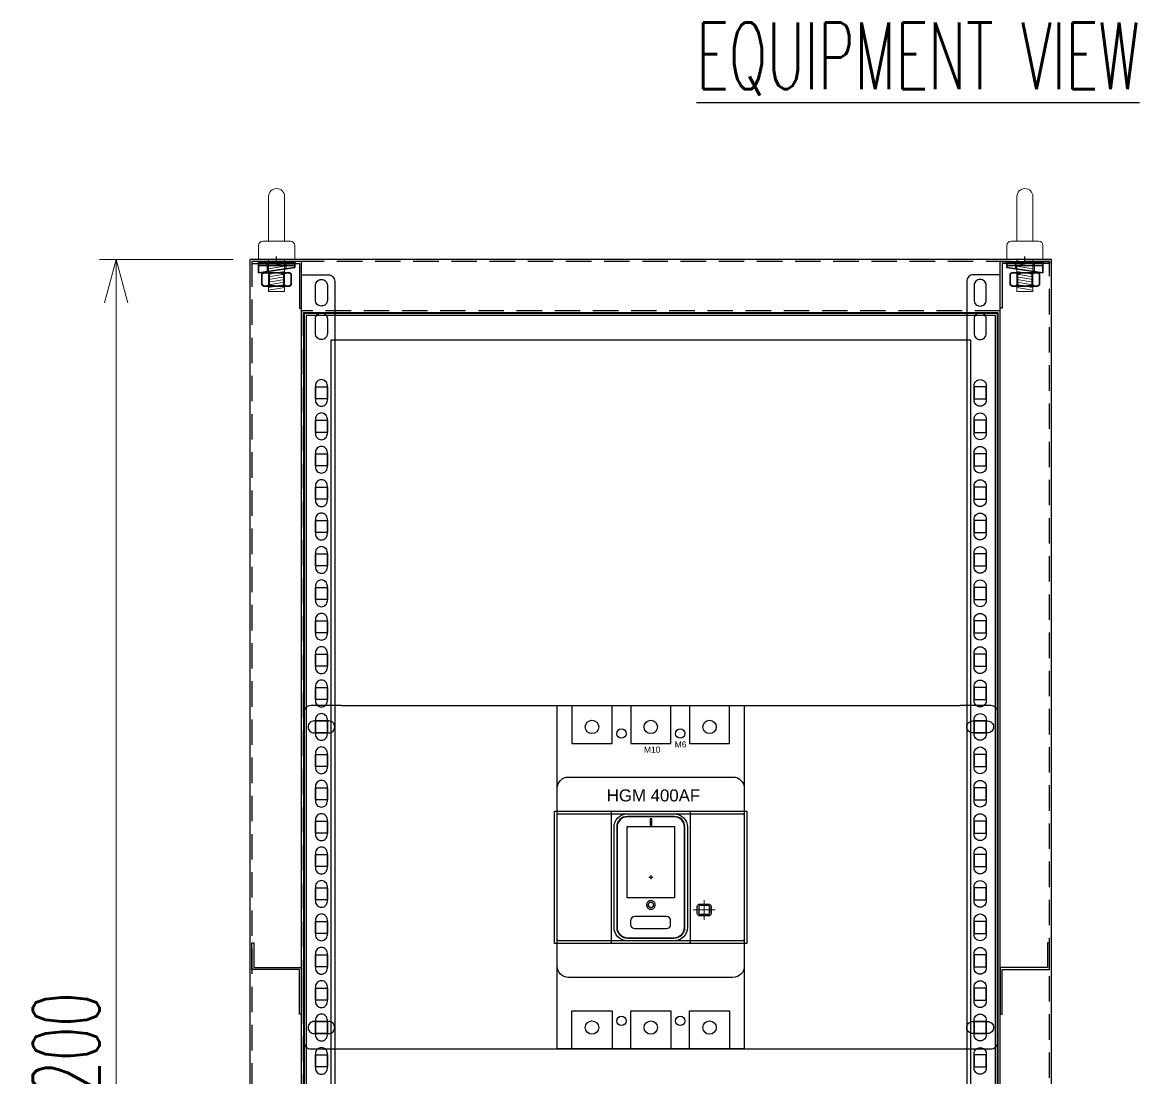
# Model space of a CAD drawing. Header units: millimetres. Extents: x 44190 to 77260, y -67199 to -50358.
# Drawn here: x 56812 to 57648, y -63907 to -63117 of the extents above; entities that cross this region are included whole.
import ezdxf

# ---------------------------------------------------------------- set-up
doc = ezdxf.new("R2010")
doc.units = ezdxf.units.MM
doc.header["$LTSCALE"] = 3
for name, pattern in [('ACAD_ISO04W100', [30, 24, -3, 0, -3]), ('AM_ISO08W050', [18, 12, -1.5, 3, -1.5]), ('AM_ISO08W050x2', [9, 6, -0.75, 1.5, -0.75]), ('CACHE2', [4.7625, 3.175, -1.5875]), ('HIDDEN', [9.525, 6.35, -3.175])]:
    doc.linetypes.add(name, pattern=pattern)
for name, color, linetype in [('1', 3, 'Continuous'), ('@.HIDDEN', 8, 'HIDDEN'), ('@.VISIBLE', 7, 'Continuous'), ('centerline', 6, 'ACAD_ISO04W100'), ('dim', 7, 'Continuous'), ('equipments', 2, 'Continuous')]:
    doc.layers.add(name, color=color, linetype=linetype)
for name, color, linetype, lineweight in [('AM_07_중심선', 1, 'AM_ISO08W050', 18), ('FORT', 2, 'Continuous', 35), ('POINTILLE', 8, 'CACHE2', 25)]:
    doc.layers.add(name, color=color, linetype=linetype, lineweight=lineweight)
doc.styles.add('Ann_w01', font='romans.shx', dxfattribs={"width": 0.6, "bigfont": 'chineset.shx'})
doc.styles.add('KT10', font='arial.ttf', dxfattribs={"height": 10})
doc.dimstyles.new('Dim 01_SC25', dxfattribs={"dimscale": 25, "dimtxt": 2, "dimasz": 1.3, "dimexe": 0.5, "dimexo": 0.5, "dimgap": 0.5, "dimtad": 1, "dimdec": 1, "dimzin": 12, "dimdsep": 46, "dimtxsty": 'Ann_w01', "dimblk": 'OPEN30', "dimcen": 1.5, "dimclrd": 6, "dimclre": 6, "dimclrt": 3, "dimadec": 1, "dimazin": 3, "dimtm": 1e-09, "dimtfac": 1, "dimtdec": 1, "dimtmove": 0, "dimatfit": 3, "dimldrblk": 'OPEN30', "dimfxl": 1, "dimtolj": 1, "dimlwd": 20, "dimlwe": 20, "dimarcsym": 0})

# ---------------------------------------------------------------- blocks, each defined once
blk = doc.blocks.new('_Open30')
at = {"color": 0, "linetype": 'ByBlock', "lineweight": -2}
for p, q in [((-1, 0.268), (0, 0)), ((0, 0), (-1, -0.268)), ((0, 0), (-1, 0))]:
    blk.add_line(p, q, dxfattribs=at)
blk = doc.blocks.new('*D306')
at = {"layer": 'Defpoints', "color": 0, "transparency": 16777216}
for p in [(56882.03, -63294.81), (56982.03, -63294.81), (56982.03, -64494.81)]:
    blk.add_point(p, dxfattribs=at)
at = {"layer": 'dim', "color": 6, "lineweight": 20, "transparency": 16777216}
for p, q in [((56969.53, -63294.81), (56869.53, -63294.81)), ((56882.03, -64462.31), (56882.03, -63327.31)), ((56969.53, -64494.81), (56869.53, -64494.81))]:
    blk.add_line(p, q, dxfattribs=at)
at = {"layer": 'dim', "color": 6, "lineweight": 20, "transparency": 16777216, "xscale": 32.5, "yscale": 32.5, "zscale": 32.5}
for p, rotation in [((56882.03, -63294.81), 90), ((56882.03, -64494.81), 270)]:
    blk.add_blockref('_Open30', p, dxfattribs=dict(at, rotation=rotation))
at = {"layer": 'dim', "color": 3, "transparency": 16777216, "insert": (56844.53, -63894.81), "char_height": 50, "attachment_point": 5, "rotation": 90, "style": 'Ann_w01'}
blk.add_mtext('\\A1;1200', dxfattribs=at)
blk = doc.blocks.new('HM12_COTE')
at = {"layer": 'FORT'}
for p, q in [((-10.97, 9.15), (-9.5, 10)), ((-10.97, 0.85), (-10.97, 9.15)), ((9.5, 10), (-9.5, 10)), ((-5.48, 0.85), (-5.48, 9.15)), ((5.48, 0.85), (5.48, 9.15)), ((10.97, 9.15), (9.5, 10)), ((10.97, 0.85), (10.97, 9.15)), ((-9.5, 0), (-10.97, 0.85)), ((-9.5, 0), (9.5, 0)), ((9.5, 0), (10.97, 0.85))]:
    blk.add_line(p, q, dxfattribs=at)
for centre, radius, start, end in [((-8.23, 5.14), 4.86, 55.61585, 124.38415), ((0, -8.15), 18.15, 72.4121, 107.5879), ((8.23, 5.14), 4.86, 55.61585, 124.38415), ((-8.23, 4.86), 4.86, 235.61585, 304.38415), ((0, 18.15), 18.15, 252.4121, 287.5879), ((8.23, 4.86), 4.86, 235.61585, 304.38415)]:
    blk.add_arc(centre, radius, start, end, dxfattribs=at)
blk = doc.blocks.new('CALE_M12_IPN')
at = {"layer": 'FORT'}
for p, q in [((-13.5, 3.61), (13.5, 3.61)), ((-13.5, -1.89), (-13.5, 3.61)), ((13.5, 1.89), (-13.5, -1.89)), ((13.5, 3.61), (13.5, 1.89))]:
    blk.add_line(p, q, dxfattribs=at)
at = {"layer": 'POINTILLE'}
for p, q in [((-7, 3.61), (-7, -0.98)), ((7, 3.61), (7, 0.98))]:
    blk.add_line(p, q, dxfattribs=at)
blk = doc.blocks.new('RONDELLE_M12')
at = {"layer": 'FORT'}
blk.add_lwpolyline([(-13.5, 2.5), (-13.5, 0), (13.5, 0), (13.5, 2.5)], close=True, dxfattribs=at)
at = {"layer": 'POINTILLE'}
for p, q in [((-7, 0), (-7, 2.5)), ((7, 0), (7, 2.5))]:
    blk.add_line(p, q, dxfattribs=at)
blk = doc.blocks.new('Lifting Front')
at = {"layer": 'centerline'}
blk.add_line((0, -2), (0, 2), dxfattribs=at)
at = {"layer": 'equipments', "lineweight": 0}
for p, q in [((-6, 47), (-6, 13.5)), ((6, 47), (6, 13.5)), ((-13.5, 0), (-13.5, 10.33)), ((-10.33, 13.5), (10.33, 13.5)), ((13.5, 0), (13.5, 10.33)), ((13.5, 0), (-13.5, 0)), ((-6, 0), (-6, -24)), ((6, 0), (-6, 0)), ((6, 0), (6, -24)), ((6, -24), (-6, -24))]:
    blk.add_line(p, q, dxfattribs=at)
at = {"layer": 'equipments', "color": 8, "lineweight": 0}
for p, q in [((6, -1), (-6, -3)), ((6, -3), (-6, -5)), ((6, -5), (-6, -7)), ((6, -7), (-6, -9)), ((6, -9), (-6, -11)), ((6, -11), (-6, -13)), ((6, -13), (-6, -15)), ((6, -15), (-6, -17)), ((6, -17), (-6, -19)), ((6, -19), (-6, -21)), ((6, -21), (-6, -23))]:
    blk.add_line(p, q, dxfattribs=at)
at = {"layer": 'equipments', "lineweight": 0}
for centre, radius, start, end in [((0, 47), 6, 0, 180), ((-10.33, 10.33), 3.17, 90, 180), ((10.33, 10.33), 3.17, 0, 90)]:
    blk.add_arc(centre, radius, start, end, dxfattribs=at)
for name, p in [('RONDELLE_M12', (0, -4.5)), ('CALE_M12_IPN', (0, -8.11)), ('HM12_COTE', (0, -20))]:
    blk.add_blockref(name, p)
blk = doc.blocks.new('*U88')
at = {"color": 7}
for p, q in [((-3.04, 248.19), (-4.34, 248.19)), ((-4.34, 248.19), (-4.34, 243.4)), ((-4.34, 243.4), (-3.04, 243.4)), ((-3.04, 243.4), (-3.04, 248.19))]:
    blk.add_line(p, q, dxfattribs=at)
for points in [[(-73.81, 332.96), (66.19, 332.96), (66.19, 75.96), (-73.81, 75.96)], [(-21.56, 242.46), (13.94, 242.46), (13.94, 188.96), (-21.56, 188.96)]]:
    blk.add_lwpolyline(points, close=True, dxfattribs=at)
at = {"color": 1}
for points in [[(-75.81, 253.96), (68.19, 253.96), (68.19, 154.96), (-75.81, 154.96)], [(-33.31, 253.96), (25.69, 253.96), (25.69, 154.96), (-33.31, 154.96)]]:
    blk.add_lwpolyline(points, close=True, dxfattribs=at)
at = {"color": 3}
for centre in [(-25.81, 311.96), (18.19, 311.96), (-25.81, 96.96), (18.19, 96.96)]:
    blk.add_circle(centre, 3.5, dxfattribs=at)
at = {"color": 7}
for points in [[(-3.04, 248.19), (-3.47, 248.19), (-3.9, 248.19), (-4.34, 248.19)], [(-3.04, 243.4), (-3.04, 245.17), (-3.04, 246.41), (-3.04, 248.19)], [(-1.83, 183.21), (-2.07, 182.4), (-2.82, 181.8), (-3.7, 181.8)]]:
    blk.add_open_spline(points, degree=3, dxfattribs=at)
for points, knots in [([(-6.95, 183.75), (-6.95, 184.12), (-6.89, 184.49), (-6.65, 185.17), (-6.47, 185.5), (-6.02, 186.07), (-5.74, 186.31), (-5.12, 186.7), (-4.77, 186.85), (-4.07, 187.01), (-3.69, 187.02), (-2.97, 186.94), (-2.61, 186.84), (-1.95, 186.52), (-1.65, 186.3), (-1.14, 185.79), (-0.92, 185.48), (-0.61, 184.82), (-0.51, 184.46), (-0.43, 183.74), (-0.46, 183.37), (-0.62, 182.66), (-0.77, 182.31), (-1.16, 181.7), (-1.41, 181.42), (-1.98, 180.97), (-2.31, 180.79), (-3, 180.56), (-3.37, 180.5), (-4.1, 180.51), (-4.47, 180.57), (-5.15, 180.82), (-5.48, 181.01), (-6.04, 181.47), (-6.29, 181.75), (-6.67, 182.37), (-6.81, 182.72), (-6.93, 183.3), (-6.95, 183.53), (-6.95, 183.75)], [0, 0, 0, 0, 0.053605, 0.053605, 0.107224, 0.107224, 0.160801, 0.160801, 0.214785, 0.214785, 0.268161, 0.268161, 0.322233, 0.322233, 0.375639, 0.375639, 0.429487, 0.429487, 0.483332, 0.483332, 0.536674, 0.536674, 0.590715, 0.590715, 0.644093, 0.644093, 0.698088, 0.698088, 0.751706, 0.751706, 0.805461, 0.805461, 0.859106, 0.859106, 0.912706, 0.912706, 0.966694, 0.966694, 1, 1, 1, 1]), ([(-3.7, 185.7), (-3.57, 185.7), (-3.43, 185.69), (-3.08, 185.62), (-2.87, 185.53), (-2.5, 185.3), (-2.33, 185.15), (-2.05, 184.82), (-1.94, 184.62), (-1.8, 184.21), (-1.76, 183.99), (-1.75, 183.56), (-1.79, 183.34), (-1.93, 182.92), (-2.04, 182.72), (-2.31, 182.38), (-2.47, 182.23), (-2.84, 181.99), (-3.05, 181.91), (-3.47, 181.81), (-3.69, 181.79), (-4.13, 181.84), (-4.34, 181.9), (-4.74, 182.09), (-4.92, 182.22), (-5.23, 182.53), (-5.36, 182.71), (-5.55, 183.1), (-5.62, 183.31), (-5.67, 183.75), (-5.65, 183.97), (-5.56, 184.4), (-5.47, 184.61), (-5.24, 184.98), (-5.09, 185.14), (-4.75, 185.42), (-4.55, 185.52), (-4.14, 185.67), (-3.92, 185.7), (-3.7, 185.7)], [0, 0, 0, 0, 0.033307, 0.033307, 0.087455, 0.087455, 0.141133, 0.141133, 0.194646, 0.194646, 0.248231, 0.248231, 0.301906, 0.301906, 0.35605, 0.35605, 0.409487, 0.409487, 0.463375, 0.463375, 0.516652, 0.516652, 0.570611, 0.570611, 0.62456, 0.62456, 0.677895, 0.677895, 0.7318, 0.7318, 0.785225, 0.785225, 0.839357, 0.839357, 0.892985, 0.892985, 0.946493, 0.946493, 1, 1, 1, 1]), ([(-3.7, 181.8), (-4.78, 181.8), (-5.65, 182.68), (-5.65, 183.95), (-5.63, 184.13), (-5.57, 184.3)], [0, 0, 0, 0, 0.849257, 0.849257, 1, 1, 1, 1])]:
    blk.add_open_spline(points, degree=3, knots=knots, dxfattribs=at)
at = {"layer": '1', "color": 7, "linetype": 'Continuous'}
for p, q in [((-65.31, 279.46), (57.69, 279.46)), ((66.19, 270.96), (66.19, 137.96)), ((-72.81, 251.96), (-30.69, 251.96)), ((-21.31, 251.96), (13.69, 251.96)), ((23.08, 251.96), (65.19, 251.96)), ((-29.06, 243.94), (-29.06, 167.01)), ((13.69, 249.96), (-21.31, 249.96)), ((13.64, 249.71), (-21.26, 249.71)), ((-31.31, 166.96), (-31.31, 241.96)), ((-29.31, 241.96), (-29.31, 166.96)), ((-21.56, 188.96), (-21.56, 242.46)), ((13.94, 242.46), (13.94, 188.96)), ((21.44, 167.01), (21.44, 241.91)), ((21.69, 166.96), (21.69, 241.96)), ((23.69, 241.96), (23.69, 166.96)), ((32.94, 184.41), (39.44, 184.41)), ((30.99, 177.46), (30.99, 182.46)), ((32.19, 182.46), (32.19, 177.46)), ((32.19, 177.46), (32.19, 178.01)), ((39.44, 183.21), (32.94, 183.21)), ((32.94, 176.71), (39.44, 176.71)), ((40.19, 182.46), (40.19, 177.46)), ((40.19, 177.46), (40.19, 182.46)), ((41.39, 182.46), (41.39, 177.46)), ((39.44, 175.51), (32.94, 175.51)), ((-21.31, 158.96), (13.69, 158.96)), ((-21.26, 159.21), (13.64, 159.21)), ((-30.69, 156.96), (-72.81, 156.96)), ((13.69, 156.96), (-21.31, 156.96)), ((65.19, 156.96), (23.08, 156.96)), ((57.69, 129.46), (-65.31, 129.46))]:
    blk.add_line(p, q, dxfattribs=at)
at = {"layer": '1', "color": 1, "linetype": 'Continuous'}
for points in [[(-62.81, 332.96), (-62.81, 304.46), (-32.81, 304.46), (-32.81, 332.96)], [(-18.81, 332.96), (-18.81, 304.46), (11.19, 304.46), (11.19, 332.96)], [(25.19, 332.96), (25.19, 304.46), (55.19, 304.46), (55.19, 332.96)], [(-62.81, 75.96), (-62.81, 104.46), (-32.81, 104.46), (-32.81, 75.96)], [(-18.81, 75.96), (-18.81, 104.46), (11.19, 104.46), (11.19, 75.96)], [(25.19, 75.96), (25.19, 104.46), (55.19, 104.46), (55.19, 75.96)]]:
    blk.add_lwpolyline(points, dxfattribs=at)
for centre in [(-47.81, 316.96), (-3.81, 316.96), (40.19, 316.96), (-47.81, 91.96), (-3.81, 91.96), (40.19, 91.96)]:
    blk.add_circle(centre, 5, dxfattribs=at)
at = {"layer": '1', "color": 7, "linetype": 'Continuous', "extrusion": (0, 0, -1)}
for centre, radius, start, end in [((65.31, 270.96), 8.5, 0, 90), ((-57.69, 270.96), 8.5, 90, 180), ((72.81, 250.96), 1, 0, 90), ((21.31, 241.96), 10, 0, 90), ((-13.69, 241.96), 10, 90, 180), ((-32.94, 182.46), 1.95, 0, 90), ((-39.44, 182.46), 1.95, 90, 180), ((-32.94, 177.46), 1.95, 270, 0), ((-39.44, 177.46), 1.95, 180, 270), ((21.31, 166.96), 10, 270, 0), ((-13.69, 166.96), 10, 180, 270), ((72.81, 157.96), 1, 270, 0), ((65.31, 137.96), 8.5, 270, 0), ((-57.69, 137.96), 8.5, 180, 270)]:
    blk.add_arc(centre, radius, start, end, dxfattribs=at)
at = {"layer": '1', "color": 7, "linetype": 'Continuous'}
for centre, radius, start, end in [((65.19, 250.96), 1, 0, 90), ((-21.31, 241.96), 8, 90, 180), ((-21.26, 241.91), 7.8, 90, 180), ((13.64, 241.91), 7.8, 0, 90), ((13.69, 241.96), 8, 0, 90), ((32.94, 182.46), 0.75, 90, 180), ((32.94, 177.46), 0.75, 180, 270), ((39.44, 182.46), 0.75, 0, 90), ((39.44, 177.46), 0.75, 270, 0), ((-21.31, 166.96), 8, 180, 270), ((-21.26, 167.01), 7.8, 180, 270), ((13.64, 167.01), 7.8, 270, 0), ((13.69, 166.96), 8, 270, 0), ((65.19, 157.96), 1, 270, 0)]:
    blk.add_arc(centre, radius, start, end, dxfattribs=at)
at = {"layer": '1', "color": 7, "linetype": 'Continuous', "extrusion": (0, 0, -1)}
for centre, major_axis, start_param, end_param in [((-21.26, 166.2), (0, -10.18), 1.418429, 1.570796), ((13.64, 166.2), (0, 10.18), 1.570796, 1.723164)]:
    blk.add_ellipse(centre, major_axis=major_axis, ratio=0.766044, start_param=start_param, end_param=end_param, dxfattribs=at)
at = {"layer": '1', "color": 7, "linetype": 'Continuous'}
for points in [[(-30.69, 251.96), (-28.93, 251.96), (-27.25, 251.96), (-24.17, 251.96), (-22.74, 251.96), (-21.31, 251.96)], [(13.69, 251.96), (15.13, 251.96), (16.56, 251.96), (19.64, 251.96), (21.32, 251.96), (23.08, 251.96)], [(-21.31, 156.96), (-22.74, 156.96), (-24.17, 156.96), (-27.25, 156.96), (-28.93, 156.96), (-30.69, 156.96)], [(23.08, 156.96), (21.32, 156.96), (19.64, 156.96), (16.56, 156.96), (15.13, 156.96), (13.69, 156.96)]]:
    blk.add_open_spline(points, degree=3, knots=[0, 0, 0, 0, 0.5, 0.5, 1, 1, 1, 1], dxfattribs=at)
for points in [[(-15.93, 175), (-17.58, 175), (-18.93, 173.66), (-18.93, 172)], [(-18.93, 172), (-18.93, 172), (-18.93, 171.91), (-18.93, 171.78)], [(-18.93, 171.78), (-18.93, 171.08), (-18.93, 169), (-18.93, 169)], [(-18.93, 169), (-18.93, 167.34), (-17.58, 166), (-15.93, 166)], [(8.07, 175), (8.07, 175), (-15.93, 175), (-15.93, 175)], [(11.07, 172), (11.07, 173.66), (9.73, 175), (8.07, 175)], [(8.07, 166), (9.73, 166), (11.07, 167.34), (11.07, 169)], [(11.07, 169), (11.07, 169), (11.07, 172), (11.07, 172)], [(-15.93, 166), (-15.93, 166), (8.07, 166), (8.07, 166)]]:
    blk.add_open_spline(points, degree=3, dxfattribs=at)
at = {"layer": 'AM_07_중심선', "color": 7, "linetype": 'AM_ISO08W050x2', "ltscale": 5}
for p, q in [((36.19, 187.41), (36.19, 172.51)), ((27.99, 179.96), (44.39, 179.96))]:
    blk.add_line(p, q, dxfattribs=at)
at = {"color": 251, "true_color": 0x636466, "char_height": 4.5, "attachment_point": 1, "style": 'KT10'}
for s, insert in [('M10', (-8.88, 302.16)), ('M6', (14.16, 306.15))]:
    blk.add_mtext_dynamic_manual_height_columns(s, width=48.0817, gutter_width=57.5, heights=[0], dxfattribs=dict(at, insert=insert))
at = {"color": 7, "insert": (-36.74, 270.23), "char_height": 9, "attachment_point": 1, "style": 'KT10'}
blk.add_mtext_dynamic_manual_height_columns('HGM 400AF', width=69.3826, gutter_width=115, heights=[0], dxfattribs=at)
blk = doc.blocks.new('Oval 20x9')
at = {"layer": '@.VISIBLE', "color": 2}
blk.add_lwpolyline([(-5.5, -4.5), (5.5, -4.5, 0.414214), (10, 0), (10, 0, 0.414214), (5.5, 4.5), (-5.5, 4.5, 0.414214), (-10, 0), (-10, 0, 0.414214)], format="xyb", close=True, dxfattribs=at)
blk = doc.blocks.new('*U117')
at = {"layer": '@.HIDDEN', "linetype": 'HIDDEN'}
for p, q in [((259.5, 1.5), (259.5, -1.5)), ((258, 0), (261, 0))]:
    blk.add_line(p, q, dxfattribs=at)
at = {"layer": '@.VISIBLE'}
for p, q in [((28, 128.5), (491, 128.5)), ((28, -128.5), (491, -128.5))]:
    blk.add_line(p, q, dxfattribs=at)
for points in [[(28, 128.5), (5, 128.5, 0.414214), (0, 123.5), (0, -123.5, 0.414214), (5, -128.5), (28, -128.5)], [(491, -128.5), (514, -128.5, 0.414214), (519, -123.5), (519, 123.5, 0.414214), (514, 128.5), (491, 128.5)]]:
    blk.add_lwpolyline(points, format="xyb", dxfattribs=at)
for p in [(13, 112.5), (13, -112.5)]:
    blk.add_blockref('Oval 20x9', p, dxfattribs=at)
at = {"layer": '@.VISIBLE', "xscale": -1}
for p in [(506, 112.5), (506, -112.5)]:
    blk.add_blockref('Oval 20x9', p, dxfattribs=at)

msp = doc.modelspace()

# ---------------------------------------------------------------- linework, layer by layer
for points in [[(56982.03, -64394.81), (57582.03, -64394.81), (57582.03, -63294.81), (56982.03, -63294.81)], [(57022.03, -64354.81), (57542.03, -64354.81), (57542.03, -63334.81), (57022.03, -63334.81)], [(57031.03, -63390.31), (57040.03, -63390.31), (57040.03, -63399.31), (57031.03, -63399.31)], [(57533.03, -63390.31), (57524.03, -63390.31), (57524.03, -63399.31), (57533.03, -63399.31)], [(57031.03, -63415.31), (57040.03, -63415.31), (57040.03, -63424.31), (57031.03, -63424.31)], [(57533.03, -63415.31), (57524.03, -63415.31), (57524.03, -63424.31), (57533.03, -63424.31)], [(57031.03, -63440.31), (57040.03, -63440.31), (57040.03, -63449.31), (57031.03, -63449.31)], [(57533.03, -63440.31), (57524.03, -63440.31), (57524.03, -63449.31), (57533.03, -63449.31)], [(57031.03, -63465.31), (57040.03, -63465.31), (57040.03, -63474.31), (57031.03, -63474.31)], [(57533.03, -63465.31), (57524.03, -63465.31), (57524.03, -63474.31), (57533.03, -63474.31)], [(57031.03, -63490.31), (57040.03, -63490.31), (57040.03, -63499.31), (57031.03, -63499.31)], [(57533.03, -63490.31), (57524.03, -63490.31), (57524.03, -63499.31), (57533.03, -63499.31)], [(57031.03, -63515.31), (57040.03, -63515.31), (57040.03, -63524.31), (57031.03, -63524.31)], [(57533.03, -63515.31), (57524.03, -63515.31), (57524.03, -63524.31), (57533.03, -63524.31)], [(57031.03, -63540.31), (57040.03, -63540.31), (57040.03, -63549.31), (57031.03, -63549.31)], [(57533.03, -63540.31), (57524.03, -63540.31), (57524.03, -63549.31), (57533.03, -63549.31)], [(57031.03, -63565.31), (57040.03, -63565.31), (57040.03, -63574.31), (57031.03, -63574.31)], [(57533.03, -63565.31), (57524.03, -63565.31), (57524.03, -63574.31), (57533.03, -63574.31)], [(57031.03, -63590.31), (57040.03, -63590.31), (57040.03, -63599.31), (57031.03, -63599.31)], [(57533.03, -63590.31), (57524.03, -63590.31), (57524.03, -63599.31), (57533.03, -63599.31)], [(57031.03, -63615.31), (57040.03, -63615.31), (57040.03, -63624.31), (57031.03, -63624.31)], [(57533.03, -63615.31), (57524.03, -63615.31), (57524.03, -63624.31), (57533.03, -63624.31)], [(57031.03, -63640.31), (57040.03, -63640.31), (57040.03, -63649.31), (57031.03, -63649.31)], [(57533.03, -63640.31), (57524.03, -63640.31), (57524.03, -63649.31), (57533.03, -63649.31)], [(57031.03, -63665.31), (57040.03, -63665.31), (57040.03, -63674.31), (57031.03, -63674.31)], [(57533.03, -63665.31), (57524.03, -63665.31), (57524.03, -63674.31), (57533.03, -63674.31)], [(57031.03, -63690.31), (57040.03, -63690.31), (57040.03, -63699.31), (57031.03, -63699.31)], [(57533.03, -63690.31), (57524.03, -63690.31), (57524.03, -63699.31), (57533.03, -63699.31)], [(57031.03, -63715.31), (57040.03, -63715.31), (57040.03, -63724.31), (57031.03, -63724.31)], [(57533.03, -63715.31), (57524.03, -63715.31), (57524.03, -63724.31), (57533.03, -63724.31)], [(57031.03, -63740.31), (57040.03, -63740.31), (57040.03, -63749.31), (57031.03, -63749.31)], [(57533.03, -63740.31), (57524.03, -63740.31), (57524.03, -63749.31), (57533.03, -63749.31)], [(57031.03, -63765.31), (57040.03, -63765.31), (57040.03, -63774.31), (57031.03, -63774.31)], [(57533.03, -63765.31), (57524.03, -63765.31), (57524.03, -63774.31), (57533.03, -63774.31)], [(57031.03, -63790.31), (57040.03, -63790.31), (57040.03, -63799.31), (57031.03, -63799.31)], [(57533.03, -63790.31), (57524.03, -63790.31), (57524.03, -63799.31), (57533.03, -63799.31)], [(57031.03, -63815.31), (57040.03, -63815.31), (57040.03, -63824.31), (57031.03, -63824.31)], [(57533.03, -63815.31), (57524.03, -63815.31), (57524.03, -63824.31), (57533.03, -63824.31)], [(57031.03, -63840.31), (57040.03, -63840.31), (57040.03, -63849.31), (57031.03, -63849.31)], [(57533.03, -63840.31), (57524.03, -63840.31), (57524.03, -63849.31), (57533.03, -63849.31)], [(57031.03, -63865.31), (57040.03, -63865.31), (57040.03, -63874.31), (57031.03, -63874.31)], [(57533.03, -63865.31), (57524.03, -63865.31), (57524.03, -63874.31), (57533.03, -63874.31)], [(57031.03, -63890.31), (57040.03, -63890.31), (57040.03, -63899.31), (57031.03, -63899.31)], [(57533.03, -63890.31), (57524.03, -63890.31), (57524.03, -63899.31), (57533.03, -63899.31)]]:
    msp.add_lwpolyline(points, close=True)
at = {"linetype": 'HIDDEN'}
for points in [[(56983.53, -64393.31), (57580.53, -64393.31), (57580.53, -63296.31), (56983.53, -63296.31)], [(57020.53, -64356.31), (57543.53, -64356.31), (57543.53, -63333.31), (57020.53, -63333.31)]]:
    msp.add_lwpolyline(points, close=True, dxfattribs=at)
at = {"color": 1}
for points in [[(57020.53, -63331.31), (57020.53, -63296.31), (56983.53, -63296.31), (56983.53, -63297.81), (57019.03, -63297.81), (57019.03, -63331.31)], [(57543.53, -63331.31), (57543.53, -63296.31), (57580.53, -63296.31), (57580.53, -63297.81), (57545.03, -63297.81), (57545.03, -63331.31)], [(56985.03, -63824.81), (57020.53, -63824.81), (57020.53, -63859.81), (57019.03, -63859.81), (57019.03, -63826.31), (56983.53, -63826.31), (56983.53, -63806.31), (56985.03, -63806.31)], [(57579.03, -63824.81), (57543.53, -63824.81), (57543.53, -63859.81), (57545.03, -63859.81), (57545.03, -63826.31), (57580.53, -63826.31), (57580.53, -63806.31), (57579.03, -63806.31)]]:
    msp.add_lwpolyline(points, close=True, dxfattribs=at)
at = {"color": 151}
for points in [[(57020.53, -63306.31), (57040.53, -63306.31, -0.414214), (57045.53, -63311.31), (57045.53, -64378.31, -0.414214), (57040.53, -64383.31), (57020.53, -64383.31)], [(57031.03, -63325.31), (57031.03, -63314.31, -0.414214), (57035.53, -63309.81), (57035.53, -63309.81, -0.414214), (57040.03, -63314.31), (57040.03, -63325.31, -0.414214), (57035.53, -63329.81), (57035.53, -63329.81, -0.414214)], [(57543.53, -63306.31), (57523.53, -63306.31, 0.414214), (57518.53, -63311.31), (57518.53, -64378.31, 0.414214), (57523.53, -64383.31), (57543.53, -64383.31)], [(57533.03, -63325.31), (57533.03, -63314.31, 0.414214), (57528.53, -63309.81), (57528.53, -63309.81, 0.414214), (57524.03, -63314.31), (57524.03, -63325.31, 0.414214), (57528.53, -63329.81), (57528.53, -63329.81, 0.414214)], [(57031.03, -63350.31), (57031.03, -63339.31, -0.414214), (57035.53, -63334.81), (57035.53, -63334.81, -0.414214), (57040.03, -63339.31), (57040.03, -63350.31, -0.414214), (57035.53, -63354.81), (57035.53, -63354.81, -0.414214)], [(57533.03, -63350.31), (57533.03, -63339.31, 0.414214), (57528.53, -63334.81), (57528.53, -63334.81, 0.414214), (57524.03, -63339.31), (57524.03, -63350.31, 0.414214), (57528.53, -63354.81), (57528.53, -63354.81, 0.414214)], [(57031.03, -63389.31), (57031.03, -63400.31, 0.414214), (57035.53, -63404.81), (57035.53, -63404.81, 0.414214), (57040.03, -63400.31), (57040.03, -63389.31, 0.414214), (57035.53, -63384.81), (57035.53, -63384.81, 0.414214)], [(57533.03, -63389.31), (57533.03, -63400.31, -0.414214), (57528.53, -63404.81), (57528.53, -63404.81, -0.414214), (57524.03, -63400.31), (57524.03, -63389.31, -0.414214), (57528.53, -63384.81), (57528.53, -63384.81, -0.414214)], [(57031.03, -63414.31), (57031.03, -63425.31, 0.414214), (57035.53, -63429.81), (57035.53, -63429.81, 0.414214), (57040.03, -63425.31), (57040.03, -63414.31, 0.414214), (57035.53, -63409.81), (57035.53, -63409.81, 0.414214)], [(57533.03, -63414.31), (57533.03, -63425.31, -0.414214), (57528.53, -63429.81), (57528.53, -63429.81, -0.414214), (57524.03, -63425.31), (57524.03, -63414.31, -0.414214), (57528.53, -63409.81), (57528.53, -63409.81, -0.414214)], [(57031.03, -63439.31), (57031.03, -63450.31, 0.414214), (57035.53, -63454.81), (57035.53, -63454.81, 0.414214), (57040.03, -63450.31), (57040.03, -63439.31, 0.414214), (57035.53, -63434.81), (57035.53, -63434.81, 0.414214)], [(57533.03, -63439.31), (57533.03, -63450.31, -0.414214), (57528.53, -63454.81), (57528.53, -63454.81, -0.414214), (57524.03, -63450.31), (57524.03, -63439.31, -0.414214), (57528.53, -63434.81), (57528.53, -63434.81, -0.414214)], [(57031.03, -63464.31), (57031.03, -63475.31, 0.414214), (57035.53, -63479.81), (57035.53, -63479.81, 0.414214), (57040.03, -63475.31), (57040.03, -63464.31, 0.414214), (57035.53, -63459.81), (57035.53, -63459.81, 0.414214)], [(57533.03, -63464.31), (57533.03, -63475.31, -0.414214), (57528.53, -63479.81), (57528.53, -63479.81, -0.414214), (57524.03, -63475.31), (57524.03, -63464.31, -0.414214), (57528.53, -63459.81), (57528.53, -63459.81, -0.414214)], [(57031.03, -63489.31), (57031.03, -63500.31, 0.414214), (57035.53, -63504.81), (57035.53, -63504.81, 0.414214), (57040.03, -63500.31), (57040.03, -63489.31, 0.414214), (57035.53, -63484.81), (57035.53, -63484.81, 0.414214)], [(57533.03, -63489.31), (57533.03, -63500.31, -0.414214), (57528.53, -63504.81), (57528.53, -63504.81, -0.414214), (57524.03, -63500.31), (57524.03, -63489.31, -0.414214), (57528.53, -63484.81), (57528.53, -63484.81, -0.414214)], [(57031.03, -63514.31), (57031.03, -63525.31, 0.414214), (57035.53, -63529.81), (57035.53, -63529.81, 0.414214), (57040.03, -63525.31), (57040.03, -63514.31, 0.414214), (57035.53, -63509.81), (57035.53, -63509.81, 0.414214)], [(57533.03, -63514.31), (57533.03, -63525.31, -0.414214), (57528.53, -63529.81), (57528.53, -63529.81, -0.414214), (57524.03, -63525.31), (57524.03, -63514.31, -0.414214), (57528.53, -63509.81), (57528.53, -63509.81, -0.414214)], [(57031.03, -63539.31), (57031.03, -63550.31, 0.414214), (57035.53, -63554.81), (57035.53, -63554.81, 0.414214), (57040.03, -63550.31), (57040.03, -63539.31, 0.414214), (57035.53, -63534.81), (57035.53, -63534.81, 0.414214)], [(57533.03, -63539.31), (57533.03, -63550.31, -0.414214), (57528.53, -63554.81), (57528.53, -63554.81, -0.414214), (57524.03, -63550.31), (57524.03, -63539.31, -0.414214), (57528.53, -63534.81), (57528.53, -63534.81, -0.414214)], [(57031.03, -63564.31), (57031.03, -63575.31, 0.414214), (57035.53, -63579.81), (57035.53, -63579.81, 0.414214), (57040.03, -63575.31), (57040.03, -63564.31, 0.414214), (57035.53, -63559.81), (57035.53, -63559.81, 0.414214)], [(57533.03, -63564.31), (57533.03, -63575.31, -0.414214), (57528.53, -63579.81), (57528.53, -63579.81, -0.414214), (57524.03, -63575.31), (57524.03, -63564.31, -0.414214), (57528.53, -63559.81), (57528.53, -63559.81, -0.414214)], [(57031.03, -63589.31), (57031.03, -63600.31, 0.414214), (57035.53, -63604.81), (57035.53, -63604.81, 0.414214), (57040.03, -63600.31), (57040.03, -63589.31, 0.414214), (57035.53, -63584.81), (57035.53, -63584.81, 0.414214)], [(57533.03, -63589.31), (57533.03, -63600.31, -0.414214), (57528.53, -63604.81), (57528.53, -63604.81, -0.414214), (57524.03, -63600.31), (57524.03, -63589.31, -0.414214), (57528.53, -63584.81), (57528.53, -63584.81, -0.414214)], [(57031.03, -63614.31), (57031.03, -63625.31, 0.414214), (57035.53, -63629.81), (57035.53, -63629.81, 0.414214), (57040.03, -63625.31), (57040.03, -63614.31, 0.414214), (57035.53, -63609.81), (57035.53, -63609.81, 0.414214)], [(57533.03, -63614.31), (57533.03, -63625.31, -0.414214), (57528.53, -63629.81), (57528.53, -63629.81, -0.414214), (57524.03, -63625.31), (57524.03, -63614.31, -0.414214), (57528.53, -63609.81), (57528.53, -63609.81, -0.414214)], [(57031.03, -63639.31), (57031.03, -63650.31, 0.414214), (57035.53, -63654.81), (57035.53, -63654.81, 0.414214), (57040.03, -63650.31), (57040.03, -63639.31, 0.414214), (57035.53, -63634.81), (57035.53, -63634.81, 0.414214)], [(57533.03, -63639.31), (57533.03, -63650.31, -0.414214), (57528.53, -63654.81), (57528.53, -63654.81, -0.414214), (57524.03, -63650.31), (57524.03, -63639.31, -0.414214), (57528.53, -63634.81), (57528.53, -63634.81, -0.414214)], [(57031.03, -63664.31), (57031.03, -63675.31, 0.414214), (57035.53, -63679.81), (57035.53, -63679.81, 0.414214), (57040.03, -63675.31), (57040.03, -63664.31, 0.414214), (57035.53, -63659.81), (57035.53, -63659.81, 0.414214)], [(57533.03, -63664.31), (57533.03, -63675.31, -0.414214), (57528.53, -63679.81), (57528.53, -63679.81, -0.414214), (57524.03, -63675.31), (57524.03, -63664.31, -0.414214), (57528.53, -63659.81), (57528.53, -63659.81, -0.414214)], [(57031.03, -63689.31), (57031.03, -63700.31, 0.414214), (57035.53, -63704.81), (57035.53, -63704.81, 0.414214), (57040.03, -63700.31), (57040.03, -63689.31, 0.414214), (57035.53, -63684.81), (57035.53, -63684.81, 0.414214)], [(57533.03, -63689.31), (57533.03, -63700.31, -0.414214), (57528.53, -63704.81), (57528.53, -63704.81, -0.414214), (57524.03, -63700.31), (57524.03, -63689.31, -0.414214), (57528.53, -63684.81), (57528.53, -63684.81, -0.414214)], [(57031.03, -63714.31), (57031.03, -63725.31, 0.414214), (57035.53, -63729.81), (57035.53, -63729.81, 0.414214), (57040.03, -63725.31), (57040.03, -63714.31, 0.414214), (57035.53, -63709.81), (57035.53, -63709.81, 0.414214)], [(57533.03, -63714.31), (57533.03, -63725.31, -0.414214), (57528.53, -63729.81), (57528.53, -63729.81, -0.414214), (57524.03, -63725.31), (57524.03, -63714.31, -0.414214), (57528.53, -63709.81), (57528.53, -63709.81, -0.414214)], [(57031.03, -63739.31), (57031.03, -63750.31, 0.414214), (57035.53, -63754.81), (57035.53, -63754.81, 0.414214), (57040.03, -63750.31), (57040.03, -63739.31, 0.414214), (57035.53, -63734.81), (57035.53, -63734.81, 0.414214)], [(57533.03, -63739.31), (57533.03, -63750.31, -0.414214), (57528.53, -63754.81), (57528.53, -63754.81, -0.414214), (57524.03, -63750.31), (57524.03, -63739.31, -0.414214), (57528.53, -63734.81), (57528.53, -63734.81, -0.414214)], [(57031.03, -63764.31), (57031.03, -63775.31, 0.414214), (57035.53, -63779.81), (57035.53, -63779.81, 0.414214), (57040.03, -63775.31), (57040.03, -63764.31, 0.414214), (57035.53, -63759.81), (57035.53, -63759.81, 0.414214)], [(57533.03, -63764.31), (57533.03, -63775.31, -0.414214), (57528.53, -63779.81), (57528.53, -63779.81, -0.414214), (57524.03, -63775.31), (57524.03, -63764.31, -0.414214), (57528.53, -63759.81), (57528.53, -63759.81, -0.414214)], [(57031.03, -63789.31), (57031.03, -63800.31, 0.414214), (57035.53, -63804.81), (57035.53, -63804.81, 0.414214), (57040.03, -63800.31), (57040.03, -63789.31, 0.414214), (57035.53, -63784.81), (57035.53, -63784.81, 0.414214)], [(57533.03, -63789.31), (57533.03, -63800.31, -0.414214), (57528.53, -63804.81), (57528.53, -63804.81, -0.414214), (57524.03, -63800.31), (57524.03, -63789.31, -0.414214), (57528.53, -63784.81), (57528.53, -63784.81, -0.414214)], [(57031.03, -63814.31), (57031.03, -63825.31, 0.414214), (57035.53, -63829.81), (57035.53, -63829.81, 0.414214), (57040.03, -63825.31), (57040.03, -63814.31, 0.414214), (57035.53, -63809.81), (57035.53, -63809.81, 0.414214)], [(57533.03, -63814.31), (57533.03, -63825.31, -0.414214), (57528.53, -63829.81), (57528.53, -63829.81, -0.414214), (57524.03, -63825.31), (57524.03, -63814.31, -0.414214), (57528.53, -63809.81), (57528.53, -63809.81, -0.414214)], [(57031.03, -63839.31), (57031.03, -63850.31, 0.414214), (57035.53, -63854.81), (57035.53, -63854.81, 0.414214), (57040.03, -63850.31), (57040.03, -63839.31, 0.414214), (57035.53, -63834.81), (57035.53, -63834.81, 0.414214)], [(57533.03, -63839.31), (57533.03, -63850.31, -0.414214), (57528.53, -63854.81), (57528.53, -63854.81, -0.414214), (57524.03, -63850.31), (57524.03, -63839.31, -0.414214), (57528.53, -63834.81), (57528.53, -63834.81, -0.414214)], [(57031.03, -63864.31), (57031.03, -63875.31, 0.414214), (57035.53, -63879.81), (57035.53, -63879.81, 0.414214), (57040.03, -63875.31), (57040.03, -63864.31, 0.414214), (57035.53, -63859.81), (57035.53, -63859.81, 0.414214)], [(57533.03, -63864.31), (57533.03, -63875.31, -0.414214), (57528.53, -63879.81), (57528.53, -63879.81, -0.414214), (57524.03, -63875.31), (57524.03, -63864.31, -0.414214), (57528.53, -63859.81), (57528.53, -63859.81, -0.414214)], [(57031.03, -63889.31), (57031.03, -63900.31, 0.414214), (57035.53, -63904.81), (57035.53, -63904.81, 0.414214), (57040.03, -63900.31), (57040.03, -63889.31, 0.414214), (57035.53, -63884.81), (57035.53, -63884.81, 0.414214)], [(57533.03, -63889.31), (57533.03, -63900.31, -0.414214), (57528.53, -63904.81), (57528.53, -63904.81, -0.414214), (57524.03, -63900.31), (57524.03, -63889.31, -0.414214), (57528.53, -63884.81), (57528.53, -63884.81, -0.414214)]]:
    msp.add_lwpolyline(points, format="xyb", close=True, dxfattribs=at)
at = {"color": 6}
for points in [[(57022.53, -64354.31), (57541.53, -64354.31), (57541.53, -63335.31), (57022.53, -63335.31)], [(57024.03, -64352.81), (57540.03, -64352.81), (57540.03, -63336.81), (57024.03, -63336.81)], [(57042.53, -64334.31), (57521.53, -64334.31), (57521.53, -63355.31), (57042.53, -63355.31)]]:
    msp.add_lwpolyline(points, close=True, dxfattribs=at)

# ---------------------------------------------------------------- block references
at = {"color": 3}
msp.add_blockref('*U88', (57285.84, -63961.77), dxfattribs=at)
at = {"layer": '@.VISIBLE'}
msp.add_blockref('*U117', (57022.53, -63757.31), dxfattribs=at)
at = {"layer": 'equipments'}
msp.add_blockref('Lifting Front', (57002.03, -63294.81), dxfattribs=at)
at = {"layer": 'equipments', "xscale": -1}
msp.add_blockref('Lifting Front', (57562.03, -63294.81), dxfattribs=at)

# ---------------------------------------------------------------- texts
at = {"layer": 'dim', "color": 2, "insert": (57482.03, -63144.81), "char_height": 50, "attachment_point": 5, "style": 'Ann_w01'}
msp.add_mtext('\\A1;{\\LEQUIPMENT VIEW}', dxfattribs=at)

# ---------------------------------------------------------------- dimensions: what is measured, and where the dimension line sits
at = {"layer": 'dim'}
dim = msp.add_linear_dim(base=(56882.03, -63294.81), p1=(56982.03, -64494.81), p2=(56982.03, -63294.81), angle=90, dimstyle='Dim 01_SC25', dxfattribs=at)
dim.commit()
dim.dimension.update_dxf_attribs({"geometry": '*D306', "text_midpoint": (56844.53, -63894.81)})

doc.saveas('drawing.dxf')
